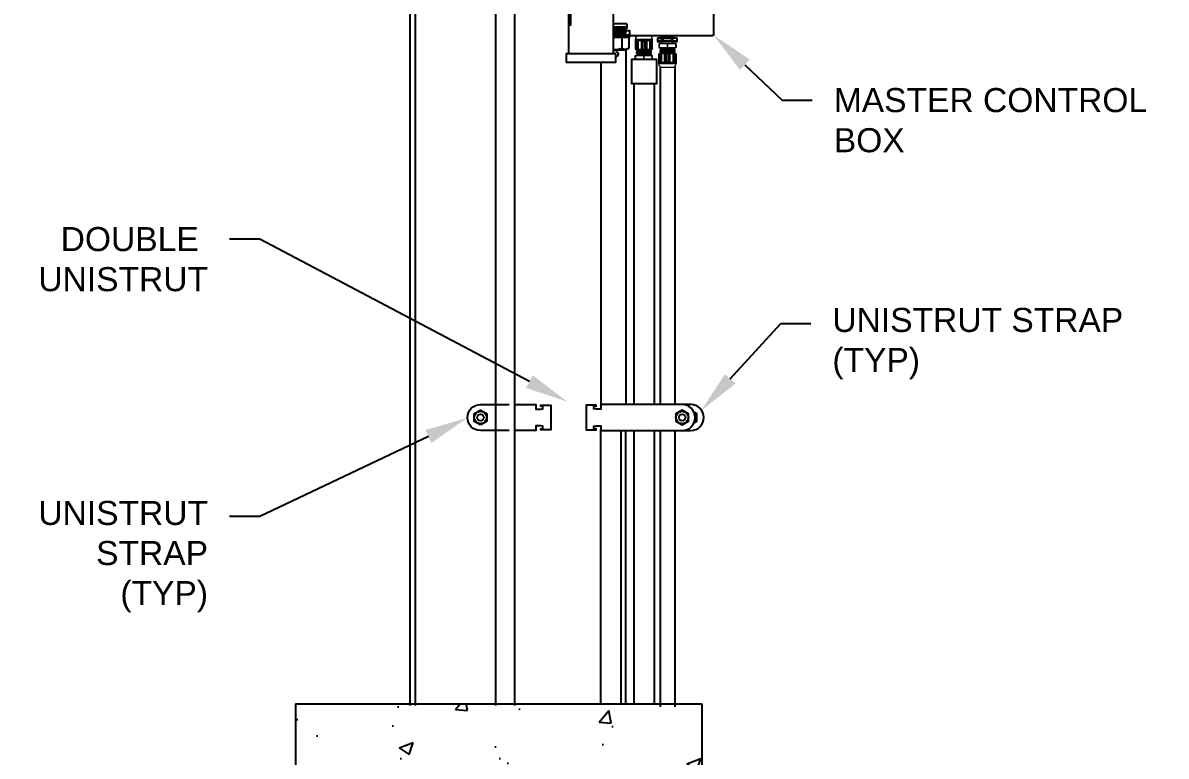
# Paper-space layout 'PV12-03 PCS AUX RACK DETAILS (2)' of a CAD drawing. Header units: feet. Extents: x 5.4 to 34.1, y 1.3 to 21.7.
# Drawn here: x 20.686 to 25.444, y 8.336 to 11.385 of the extents above; entities that cross this region are included whole.
import ezdxf
from ezdxf import colors
from ezdxf.entities.mleader import LeaderData, LeaderLine
from ezdxf.math import Vec2, Vec3

# ---------------------------------------------------------------- set-up
doc = ezdxf.new("R2010")
doc.units = ezdxf.units.FT
doc.header["$MEASUREMENT"] = 0
for name, color, linetype in [('ANNO-SYMBOL', 3, 'Continuous'), ('DETL-HTCH', 253, 'Continuous'), ('DETL-HVLN', 72, 'Continuous'), ('DETL-LTLN', 5, 'Continuous'), ('E-COND-PVC', 4, 'Continuous'), ('E-DETL', 7, 'Continuous'), ('E-EQPM-CAB', 5, 'Continuous'), ('E-POSTS', 4, 'Continuous'), ('G-ANNO-TEXT', 1, 'Continuous')]:
    doc.layers.add(name, color=color, linetype=linetype)
doc.styles.add('NEI-A', font='arial.ttf')

# ---------------------------------------------------------------- blocks, each defined once
blk = doc.blocks.new('A$C82a2585c')
at = {"layer": 'E-DETL'}
for p, q in [((0.1028, 5.4633), (0.1028, 0)), ((0.1668, 5.4633), (0.1597, 5.4633)), ((0.181, 5.4633), (0.181, 0)), ((0.5148, 0), (0.5148, 5.4633)), ((0.5362, 5.4633), (0.529, 5.4633)), ((0.5362, 0), (0.5362, 5.4633)), ((0.0583, 5.3745), (0.0583, 5.3638)), ((0.0583, 5.3745), (0.0957, 5.3745)), ((0.0583, 5.3638), (0.0583, 5.3211)), ((0.0583, 5.3638), (0.0957, 5.3638)), ((0.2255, 5.3745), (0.1882, 5.3745)), ((0.2255, 5.3638), (0.1882, 5.3638)), ((0.2255, 5.3638), (0.2255, 5.3745)), ((0.2255, 5.3211), (0.2255, 5.3638)), ((0.4704, 5.3745), (0.4704, 5.3638)), ((0.4704, 5.3745), (0.5077, 5.3745)), ((0.4704, 5.3638), (0.4704, 5.3211)), ((0.4704, 5.3638), (0.5077, 5.3638)), ((0.5806, 5.3745), (0.5433, 5.3745)), ((0.5806, 5.3638), (0.5433, 5.3638)), ((0.5806, 5.3745), (0.5806, 5.3638)), ((0.5806, 5.3638), (0.5806, 5.3211)), ((0.0583, 5.3211), (0.0583, 5.3105)), ((0.0583, 5.3211), (0.0957, 5.3211)), ((0.0583, 5.3105), (0.0957, 5.3105)), ((0.2255, 5.3211), (0.1882, 5.3211)), ((0.2255, 5.3105), (0.1882, 5.3105)), ((0.2255, 5.3105), (0.2255, 5.3211)), ((0.4704, 5.3211), (0.4704, 5.3105)), ((0.4704, 5.3211), (0.5077, 5.3211)), ((0.4704, 5.3105), (0.5077, 5.3105)), ((0.5806, 5.3211), (0.5433, 5.3211)), ((0.5806, 5.3105), (0.5433, 5.3105)), ((0.5806, 5.3211), (0.5806, 5.3105))]:
    blk.add_line(p, q, dxfattribs=at)
at = {"layer": 'E-DETL', "flags": 128}
for points in [[(0.1028, 5.4633), (0.5362, 5.4633)], [(0.0957, 5.3105), (0.0957, 5.3745)], [(0.1882, 5.3745), (0.1882, 5.3105)], [(0.5077, 5.3105), (0.5077, 5.3745)], [(0.5433, 5.3105), (0.5433, 5.3745)]]:
    blk.add_lwpolyline(points, dxfattribs=at)
for points in [[(0.0957, 5.2927), (0.1028, 5.2927), (0.1028, 5.2927), (0.1028, 5.3923), (0.1028, 5.3923), (0.0957, 5.3923)], [(0.1882, 5.3923), (0.181, 5.3923), (0.181, 5.3923), (0.181, 5.2927), (0.181, 5.2927), (0.1882, 5.2927)], [(0.5077, 5.2927), (0.5148, 5.2927), (0.5148, 5.2927), (0.5148, 5.3923), (0.5148, 5.3923), (0.5077, 5.3923)], [(0.5433, 5.2927), (0.5362, 5.2927), (0.5362, 5.2927), (0.5362, 5.3923), (0.5362, 5.3923), (0.5433, 5.3923)]]:
    blk.add_lwpolyline(points, close=True, dxfattribs=at)

psp = doc.layouts.new('PV12-03 PCS AUX RACK DETAILS (2)')

# ---------------------------------------------------------------- hatches: boundary and pattern name
at = {"layer": 'DETL-HTCH', "true_color": 0xc7c8ca}
h = psp.add_hatch(dxfattribs=at)
h.set_pattern_fill('AR-CONC', color=9, scale=0.083333)
h.set_pattern_definition([(50, (2.471, 2.26337), (0.597717, -0.052293), [0.0625, -0.6875]), (355, (2.471, 2.2634), (-0.115626, 0.626827), [0.05, -0.55]), (100.4514, (2.5208, 2.259), (0.48209, 0.574533), [0.053117, -0.584285]), (46.1842, (2.471, 2.43004), (0.889368, -0.137933), [0.09375, -1.03125]), (96.6356, (2.5451, 2.41854), (0.778885, 0.811766), [0.079675, -0.876428]), (351.184, (2.471, 2.43), (0.778885, 0.811766), [0.075, -0.825]), (21, (2.55434, 2.38837), (0.497423, -0.335516), [0.0625, -0.6875]), (326, (2.55434, 2.3884), (0.202763, 0.604292), [0.05, -0.55]), (71.4514, (2.5958, 2.3604), (0.700185, 0.268776), [0.053117, -0.584285]), (37.5, (2.471, 2.26337), (0.0101332, 0.2774115), [0, -0.5433333, 0, -0.5583333, 0, -0.5520833]), (7.5, (2.471, 2.26337), (0.2192246, 0.3286764), [0, -0.3183333, 0, -0.5308333, 0, -0.2104167]), (327.5, (2.28518, 2.26337), (0.444852, -0.0187957), [0, -0.2083333, 0, -0.65, 0, -0.8625]), (317.5, (2.20184, 2.26337), (0.4859885, 0.083421), [0, -0.270833, 0, -0.431667, 0, -0.6125])])
h.paths.add_polyline_path([(23.5136, 8.5531), (21.8204, 8.5531), (21.8204, 7.7198), (22.8207, 7.7198), (23.0915, 7.7198), (23.5136, 7.7198)])

# ---------------------------------------------------------------- linework, layer by layer
at = {"layer": 'ANNO-SYMBOL'}
for q in [(21.8204, 7.7198), (23.5109, 8.5531)]:
    psp.add_line((21.8204, 8.5531), q, dxfattribs=at)
at = {"layer": 'DETL-HVLN'}
psp.add_line((23.5116, 8.5531), (23.5116, 7.7198), dxfattribs=at)
at = {"layer": 'DETL-LTLN'}
for points in [[(22.9561, 11.4453), (22.9561, 11.2559)], [(23.1436, 11.2559), (23.1436, 11.4453)], [(23.1957, 11.2716), (23.1957, 9.798)], [(23.0915, 11.2213), (23.0915, 9.7966)], [(23.3375, 11.2032), (23.3375, 9.798)], [(23.3994, 11.2034), (23.3994, 9.798)], [(23.2287, 11.1329), (23.2287, 9.798)], [(23.3124, 11.1331), (23.3124, 9.798)], [(23.0915, 8.5531), (23.0915, 9.6926)], [(23.0915, 8.5531), (23.0915, 9.6926)], [(23.1759, 8.5531), (23.1752, 9.6896)], [(23.1957, 8.5531), (23.1957, 9.6896)], [(23.2287, 9.6896), (23.2287, 8.5534)], [(23.3124, 9.6896), (23.3124, 8.5534)], [(23.3375, 9.6896), (23.3375, 8.5408)], [(23.3994, 9.6896), (23.3994, 8.5408)]]:
    psp.add_lwpolyline(points, dxfattribs=at)
for points in [[(23.1536, 11.2559), (22.9461, 11.2559), (22.9461, 11.2213), (23.1536, 11.2213)], [(23.3234, 11.2324), (23.2192, 11.2321), (23.2192, 11.1328), (23.3234, 11.1332)]]:
    psp.add_lwpolyline(points, close=True, dxfattribs=at)
at = {"layer": 'E-COND-PVC'}
for points in [[(23.3375, 11.2032), (23.3375, 9.798)], [(23.2287, 11.1329), (23.2287, 9.798)], [(23.2287, 9.6896), (23.2287, 8.5534)], [(23.3375, 9.6896), (23.3375, 8.5408)]]:
    psp.add_lwpolyline(points, dxfattribs=at)
at = {"layer": 'E-DETL', "ltscale": 0.05}
for points in [[(23.1436, 11.364), (23.2008, 11.364), (23.2008, 11.378), (23.1981, 11.3813), (23.1436, 11.3813)], [(23.1436, 11.3676), (23.1911, 11.3691), (23.1912, 11.3676), (23.1948, 11.3645), (23.1436, 11.3626)], [(23.1436, 11.3567), (23.1947, 11.3585), (23.191, 11.3619), (23.1909, 11.3643)], [(23.1911, 11.3584), (23.1912, 11.3559), (23.1943, 11.3534), (23.1436, 11.3512)], [(23.1436, 11.3452), (23.1949, 11.3467), (23.1912, 11.3504), (23.1912, 11.3533)], [(23.1436, 11.3527), (23.2099, 11.3527), (23.2099, 11.3331), (23.1436, 11.3332)], [(23.1436, 11.3395), (23.195, 11.3413), (23.1912, 11.3447), (23.1912, 11.3465)], [(23.1911, 11.3412), (23.1911, 11.339), (23.1949, 11.3353), (23.1436, 11.3334)], [(23.1436, 11.3249), (23.2106, 11.3249)], [(23.1784, 11.3249), (23.1784, 11.2792)], [(23.2002, 11.3331), (23.2002, 11.3296)], [(23.2069, 11.3249), (23.2069, 11.2791)], [(23.2106, 11.3249), (23.2118, 11.3265), (23.2118, 11.3296)], [(23.2069, 11.2791), (23.1953, 11.272)]]:
    psp.add_lwpolyline(points, dxfattribs=at)
at = {"layer": 'E-DETL'}
psp.add_lwpolyline([(23.1436, 11.272), (23.1953, 11.272)], dxfattribs=at)
at = {"layer": 'E-DETL', "ltscale": 0.05}
for centre, radius, start, end in [((23.1434, 11.3911), 0.1172, 270.0603, 287.3496), ((23.1927, 11.3099), 0.0339, 244.9848, 294.8034)]:
    psp.add_arc(centre, radius, start, end, dxfattribs=at)
at = {"layer": 'E-EQPM-CAB', "lineweight": 0}
for p, q in [((23.234, 11.3164), (23.234, 11.2756)), ((23.3065, 11.2756), (23.3065, 11.3164)), ((23.234, 11.2756), (23.3065, 11.2756)), ((23.4044, 11.2554), (23.3319, 11.2554)), ((23.4044, 11.2554), (23.4044, 11.2145))]:
    psp.add_line(p, q, dxfattribs=at)
at = {"layer": 'E-EQPM-CAB', "lineweight": 25}
psp.add_line((23.3319, 11.322), (23.404, 11.322), dxfattribs=at)
for points in [[(23.5618, 11.3394), (23.5618, 12.818)], [(22.9561, 11.4997), (22.9561, 11.3767), (22.9661, 11.3767), (22.9661, 11.4947)], [(23.1436, 11.3325), (23.5549, 11.3325)], [(23.3453, 11.2987), (23.3453, 11.3279)], [(23.3911, 11.2987), (23.3911, 11.3279)], [(23.404, 11.322), (23.4078, 11.3208), (23.4078, 11.3054), (23.3282, 11.3054), (23.3282, 11.3208), (23.3319, 11.322)], [(23.3453, 11.3095), (23.3286, 11.3095), (23.3286, 11.3208), (23.3282, 11.3208)], [(23.3453, 11.3208), (23.3411, 11.3216), (23.3369, 11.322), (23.3328, 11.3216), (23.3286, 11.3208)], [(23.4078, 11.3208), (23.4036, 11.3216), (23.3994, 11.322), (23.3953, 11.3216), (23.3911, 11.3208), (23.3848, 11.3208), (23.3848, 11.3095), (23.3511, 11.3095), (23.3511, 11.3208), (23.3453, 11.3208)], [(23.3848, 11.3208), (23.3765, 11.3216), (23.3682, 11.322), (23.3594, 11.3216), (23.3511, 11.3208)], [(23.3911, 11.3095), (23.4078, 11.3095)]]:
    psp.add_lwpolyline(points, dxfattribs=at)
at = {"layer": 'E-EQPM-CAB', "lineweight": 0}
for points in [[(23.249, 11.3314), (23.2915, 11.3314)], [(23.234, 11.3164), (23.3065, 11.3164)], [(23.3065, 11.3114), (23.234, 11.3114)], [(23.2349, 11.3081), (23.2349, 11.2756)], [(23.2382, 11.3089), (23.2395, 11.3093), (23.2403, 11.3102), (23.2407, 11.3102), (23.2407, 11.2756)], [(23.2411, 11.3097), (23.2424, 11.3102), (23.2432, 11.311), (23.2436, 11.311), (23.2436, 11.2756)], [(23.2465, 11.311), (23.2524, 11.3114), (23.2578, 11.311)], [(23.2465, 11.3114), (23.2465, 11.2756)], [(23.262, 11.2756), (23.262, 11.311), (23.2624, 11.3102), (23.2636, 11.3097)], [(23.2645, 11.3102), (23.2649, 11.3102), (23.2653, 11.3093), (23.2665, 11.3089)], [(23.2674, 11.3093), (23.2678, 11.3093)], [(23.2678, 11.2756), (23.2678, 11.3093)], [(23.2678, 11.3089), (23.2686, 11.3085), (23.2699, 11.3081), (23.2707, 11.3081), (23.2724, 11.3085), (23.2732, 11.3093), (23.2732, 11.2756)], [(23.2745, 11.3089), (23.2757, 11.3093)], [(23.2757, 11.3102), (23.2757, 11.2756)], [(23.2774, 11.3097), (23.2782, 11.3102), (23.2786, 11.311), (23.279, 11.311)], [(23.2786, 11.2756), (23.2786, 11.311)], [(23.282, 11.3114), (23.282, 11.2756)], [(23.2828, 11.311), (23.2886, 11.3114), (23.294, 11.311)], [(23.2945, 11.2756), (23.2945, 11.3114)], [(23.2974, 11.2756), (23.2974, 11.311), (23.2986, 11.3102), (23.2999, 11.3097)], [(23.3003, 11.2756), (23.3003, 11.3102), (23.3015, 11.3093), (23.3024, 11.3089)], [(23.3057, 11.3093), (23.3061, 11.3089), (23.3065, 11.3085), (23.3061, 11.3081), (23.3057, 11.3081), (23.3032, 11.3089), (23.3032, 11.3093), (23.3028, 11.3093), (23.3028, 11.2756)], [(23.3057, 11.2756), (23.3057, 11.3081)], [(23.4044, 11.2979), (23.3319, 11.2979), (23.3319, 11.2816), (23.4044, 11.2816)], [(23.3336, 11.2987), (23.4023, 11.2987)], [(23.3336, 11.2979), (23.3336, 11.2816)], [(23.3961, 11.2733), (23.3957, 11.2733), (23.394, 11.2737), (23.3919, 11.2737), (23.3886, 11.2741), (23.3848, 11.2741), (23.3807, 11.2745), (23.3707, 11.2745), (23.3603, 11.2749), (23.3557, 11.2754), (23.3473, 11.2754), (23.3444, 11.2758), (23.3419, 11.2758), (23.3407, 11.2762), (23.3373, 11.277), (23.3373, 11.2791), (23.3382, 11.2795), (23.3403, 11.2799)], [(23.3403, 11.2816), (23.3403, 11.2799), (23.3407, 11.2799), (23.3419, 11.2795), (23.3444, 11.2795), (23.3478, 11.2791), (23.3515, 11.2791), (23.3561, 11.2787), (23.3665, 11.2787), (23.3769, 11.2783), (23.3815, 11.2779), (23.3861, 11.2779), (23.3898, 11.2774), (23.3948, 11.2774), (23.3957, 11.277), (23.3986, 11.2762), (23.3986, 11.2741), (23.3961, 11.2733), (23.3961, 11.2712)], [(23.3665, 11.2979), (23.3665, 11.2816)], [(23.3698, 11.2816), (23.3698, 11.2979)], [(23.3961, 11.2816), (23.3961, 11.277)], [(23.4023, 11.2979), (23.4023, 11.2816)], [(23.4044, 11.2979), (23.4044, 11.2816)], [(23.3065, 11.2331), (23.234, 11.2331), (23.234, 11.2493), (23.3065, 11.2493)], [(23.2361, 11.2331), (23.2361, 11.2493)], [(23.3049, 11.2322), (23.2361, 11.2322)], [(23.2982, 11.2664), (23.2982, 11.2689), (23.2965, 11.2689), (23.294, 11.2693), (23.2907, 11.2693), (23.287, 11.2697), (23.2824, 11.2697), (23.2615, 11.2706), (23.257, 11.2706), (23.2524, 11.271), (23.2486, 11.271), (23.2457, 11.2714), (23.2428, 11.2714), (23.2399, 11.2722), (23.2399, 11.2747), (23.2424, 11.2756), (23.2428, 11.2752), (23.2445, 11.2752), (23.247, 11.2747), (23.2499, 11.2747), (23.254, 11.2743), (23.2586, 11.2743), (23.2686, 11.2739), (23.279, 11.2735), (23.284, 11.2735), (23.2882, 11.2731), (23.2949, 11.2731), (23.297, 11.2727), (23.2982, 11.2727)], [(23.2982, 11.2627), (23.2978, 11.2631), (23.2965, 11.2631), (23.294, 11.2635), (23.2907, 11.2635), (23.287, 11.2639), (23.2824, 11.2639), (23.2615, 11.2647), (23.257, 11.2647), (23.2524, 11.2652), (23.2457, 11.2652), (23.2436, 11.2656), (23.2428, 11.2656), (23.2399, 11.2664), (23.2399, 11.2689), (23.2424, 11.2697)], [(23.2982, 11.2568), (23.2978, 11.2572), (23.294, 11.2572), (23.2907, 11.2577), (23.287, 11.2577), (23.2824, 11.2581), (23.272, 11.2585), (23.2615, 11.2585), (23.257, 11.2589), (23.2524, 11.2589), (23.2486, 11.2593), (23.2457, 11.2593), (23.2436, 11.2597), (23.2428, 11.2597), (23.2399, 11.2606), (23.2399, 11.2631), (23.2424, 11.2635), (23.2424, 11.2656)], [(23.2982, 11.2493), (23.2982, 11.251), (23.2978, 11.251), (23.2965, 11.2514), (23.294, 11.2514), (23.2907, 11.2518), (23.287, 11.2518), (23.2824, 11.2522), (23.272, 11.2522), (23.2615, 11.2527), (23.257, 11.2531), (23.2524, 11.2531), (23.2486, 11.2535), (23.2436, 11.2535), (23.2428, 11.2539), (23.2399, 11.2547), (23.2399, 11.2568), (23.2424, 11.2577), (23.2424, 11.2597)], [(23.2424, 11.2718), (23.2424, 11.2693), (23.2445, 11.2693), (23.247, 11.2689), (23.2499, 11.2689), (23.254, 11.2685), (23.2586, 11.2685), (23.2686, 11.2681), (23.279, 11.2677), (23.284, 11.2677), (23.2882, 11.2672), (23.292, 11.2672), (23.2949, 11.2668), (23.2982, 11.2668), (23.3011, 11.266), (23.3011, 11.2635), (23.2982, 11.2627), (23.2982, 11.2606), (23.297, 11.261), (23.2949, 11.261), (23.292, 11.2614), (23.2882, 11.2614), (23.284, 11.2618), (23.279, 11.2618), (23.2686, 11.2622), (23.2586, 11.2627), (23.2499, 11.2627), (23.247, 11.2631), (23.2445, 11.2631), (23.2428, 11.2635), (23.2424, 11.2635)], [(23.2424, 11.2577), (23.2428, 11.2577), (23.2445, 11.2572), (23.2465, 11.2572), (23.2499, 11.2568), (23.2536, 11.2568), (23.2578, 11.2564), (23.2678, 11.2564), (23.2782, 11.256), (23.2828, 11.2556), (23.2911, 11.2556), (23.294, 11.2552), (23.2965, 11.2552), (23.2978, 11.2547), (23.3011, 11.2539), (23.3011, 11.2518), (23.3003, 11.2514), (23.2982, 11.251)], [(23.2424, 11.2493), (23.2424, 11.2539)], [(23.2686, 11.2493), (23.2686, 11.2331)], [(23.272, 11.2331), (23.272, 11.2493)], [(23.2903, 11.2756), (23.2945, 11.2752), (23.2961, 11.2752), (23.2974, 11.2747), (23.2982, 11.2747)], [(23.3007, 11.2756), (23.3007, 11.2752), (23.2982, 11.2747), (23.2982, 11.2727), (23.3011, 11.2718), (23.3011, 11.2693), (23.2982, 11.2685)], [(23.2982, 11.2606), (23.3011, 11.2602), (23.3011, 11.2577), (23.2982, 11.2568), (23.2982, 11.2547)], [(23.3049, 11.2331), (23.3049, 11.2493)], [(23.3065, 11.2331), (23.3065, 11.2493)], [(23.3328, 11.2216), (23.3323, 11.222), (23.3319, 11.2224), (23.3323, 11.2229), (23.3328, 11.2229), (23.3353, 11.222), (23.3353, 11.2216), (23.3357, 11.2216), (23.3357, 11.2554)], [(23.4044, 11.2145), (23.3319, 11.2145), (23.3319, 11.2554)], [(23.3328, 11.2554), (23.3328, 11.2229)], [(23.3382, 11.2554), (23.3382, 11.2208), (23.3369, 11.2216), (23.3361, 11.222)], [(23.3403, 11.2704), (23.3373, 11.2708), (23.3373, 11.2733), (23.3403, 11.2741), (23.3403, 11.2762)], [(23.3961, 11.2591), (23.3961, 11.2616), (23.394, 11.2616), (23.3915, 11.262), (23.3886, 11.262), (23.3844, 11.2624), (23.3798, 11.2624), (23.3698, 11.2629), (23.3594, 11.2633), (23.3544, 11.2633), (23.3503, 11.2637), (23.3465, 11.2637), (23.3436, 11.2641), (23.3403, 11.2641), (23.3373, 11.2649), (23.3373, 11.2674), (23.3403, 11.2683), (23.3403, 11.2704), (23.3415, 11.2699), (23.3436, 11.2699), (23.3465, 11.2695), (23.3503, 11.2695), (23.3544, 11.2691), (23.3594, 11.2691), (23.3698, 11.2687), (23.3798, 11.2683), (23.3886, 11.2683), (23.3915, 11.2679), (23.394, 11.2679), (23.3957, 11.2674), (23.3961, 11.2674)], [(23.3378, 11.2554), (23.3378, 11.2558), (23.3403, 11.2562), (23.3403, 11.2583), (23.3373, 11.2591), (23.3373, 11.2616), (23.3403, 11.2624)], [(23.3411, 11.2554), (23.3411, 11.2199), (23.3398, 11.2208), (23.3386, 11.2212)], [(23.3403, 11.2741), (23.3407, 11.2737), (23.3444, 11.2737), (23.3478, 11.2733), (23.3515, 11.2733), (23.3561, 11.2729), (23.3665, 11.2724), (23.3769, 11.2724), (23.3815, 11.272), (23.3861, 11.272), (23.3898, 11.2716), (23.3928, 11.2716), (23.3948, 11.2712), (23.3957, 11.2712), (23.3986, 11.2704), (23.3986, 11.2679), (23.3961, 11.2674), (23.3961, 11.2654)], [(23.3403, 11.2683), (23.3407, 11.2679), (23.3419, 11.2679), (23.3444, 11.2674), (23.3478, 11.2674), (23.3515, 11.267), (23.3561, 11.267), (23.3769, 11.2662), (23.3815, 11.2662), (23.3861, 11.2658), (23.3928, 11.2658), (23.3948, 11.2654), (23.3957, 11.2654), (23.3986, 11.2645), (23.3986, 11.262), (23.3961, 11.2612)], [(23.3403, 11.2645), (23.3403, 11.262), (23.3419, 11.262), (23.3444, 11.2616), (23.3478, 11.2616), (23.3515, 11.2612), (23.3561, 11.2612), (23.3769, 11.2604), (23.3815, 11.2604), (23.3861, 11.2599), (23.3898, 11.2599), (23.3928, 11.2595), (23.3957, 11.2595), (23.3986, 11.2587), (23.3986, 11.2562), (23.3961, 11.2554), (23.3957, 11.2558), (23.394, 11.2558), (23.3915, 11.2562), (23.3886, 11.2562), (23.3844, 11.2566), (23.3798, 11.2566), (23.3698, 11.257), (23.3594, 11.2574), (23.3544, 11.2574), (23.3503, 11.2579), (23.3436, 11.2579), (23.3415, 11.2583), (23.3403, 11.2583)], [(23.3482, 11.2554), (23.344, 11.2558), (23.3423, 11.2558), (23.3411, 11.2562), (23.3403, 11.2562)], [(23.344, 11.2554), (23.344, 11.2195)], [(23.3565, 11.2195), (23.3565, 11.2554)], [(23.3598, 11.2554), (23.3598, 11.2199)], [(23.3628, 11.2208), (23.3628, 11.2554)], [(23.3707, 11.222), (23.3698, 11.2224), (23.3686, 11.2229), (23.3678, 11.2229), (23.3661, 11.2224), (23.3653, 11.2216), (23.3653, 11.2554)], [(23.3707, 11.2554), (23.3707, 11.2216)], [(23.3765, 11.2554), (23.3765, 11.2199), (23.3761, 11.2208), (23.3748, 11.2212)], [(23.3919, 11.2195), (23.3919, 11.2554)], [(23.3973, 11.2212), (23.3961, 11.2208), (23.3953, 11.2199), (23.3948, 11.2199), (23.3948, 11.2554)], [(23.4003, 11.222), (23.399, 11.2216), (23.3982, 11.2208), (23.3978, 11.2208), (23.3978, 11.2554)], [(23.4036, 11.2229), (23.4036, 11.2554)], [(23.3319, 11.2195), (23.4044, 11.2195)], [(23.3557, 11.2199), (23.3498, 11.2195), (23.3444, 11.2199)], [(23.3894, 11.1995), (23.3469, 11.1995)], [(23.3611, 11.2212), (23.3603, 11.2208), (23.3598, 11.2199), (23.3594, 11.2199)], [(23.364, 11.222), (23.3628, 11.2216)], [(23.3711, 11.2216), (23.3707, 11.2216)], [(23.374, 11.2208), (23.3736, 11.2208), (23.3732, 11.2216), (23.3719, 11.222)], [(23.3919, 11.2199), (23.3861, 11.2195), (23.3807, 11.2199)]]:
    psp.add_lwpolyline(points, dxfattribs=at)
at = {"layer": 'E-EQPM-CAB', "lineweight": 25}
psp.add_lwpolyline([(23.3453, 11.3279), (23.3911, 11.3279), (23.3878, 11.3308), (23.3482, 11.3308)], close=True, dxfattribs=at)
at = {"layer": 'E-EQPM-CAB', "lineweight": 0}
for points in [[(23.2378, 11.2756), (23.2378, 11.3093), (23.2374, 11.3089), (23.2349, 11.3081), (23.2345, 11.3081), (23.234, 11.3085), (23.2349, 11.3089), (23.2349, 11.3093, 0.006786), (23.2342, 11.309)], [(23.258, 11.3111, -0.00379), (23.259, 11.3114), (23.259, 11.2756)], [(23.2637, 11.31, -0.004458), (23.2649, 11.3102), (23.2649, 11.2756)], [(23.2757, 11.3102), (23.2761, 11.3102, -0.004458), (23.2772, 11.31)], [(23.2943, 11.3108, -0.006118), (23.2946, 11.3112, -0.001558), (23.2958, 11.3106)], [(23.3747, 11.221, -0.004458), (23.3736, 11.2208), (23.3736, 11.2554)], [(23.3805, 11.2199, -0.00379), (23.3794, 11.2195), (23.3794, 11.2554)], [(23.4007, 11.2554), (23.4007, 11.2216), (23.4011, 11.222), (23.4036, 11.2229), (23.404, 11.2229), (23.4044, 11.2224), (23.4036, 11.222), (23.4036, 11.2216, 0.006786), (23.4043, 11.2219)], [(23.3442, 11.2201, -0.006118), (23.3438, 11.2197, -0.001558), (23.3427, 11.2203)], [(23.3628, 11.2208), (23.3623, 11.2208, -0.004458), (23.3612, 11.221)]]:
    psp.add_lwpolyline(points, format="xyb", dxfattribs=at)
for centre, radius, start, end in [((23.2492, 11.3162), 0.0148, 90, 180), ((23.2917, 11.3162), 0.0148, 360, 90), ((23.2334, 11.3), 0.0102, 60.8646, 63.3304), ((23.2338, 11.2991), 0.0127, 54.6463, 56.7658), ((23.233, 11.2979), 0.0164, 49.1137, 50.867), ((23.2534, 11.2666), 0.0448, 100.3272, 101.8212), ((23.3476, 11.1303), 0.2073, 119.24, 119.597), ((23.2309, 11.295), 0.0227, 44.3458, 45.7479), ((23.1623, 11.2509), 0.1143, 31.4423, 31.8162), ((23.2517, 11.2666), 0.0448, 78.1788, 79.6728), ((23.2809, 11.2433), 0.0702, 105.7705, 106.732), ((23.2784, 11.2475), 0.0622, 99.8223, 100.8814), ((23.263, 11.2475), 0.0622, 79.1186, 80.1777), ((23.2601, 11.2433), 0.0702, 73.268, 74.2295), ((23.2897, 11.2666), 0.0448, 100.3272, 101.8212), ((23.3791, 11.2509), 0.1143, 148.1838, 148.5577), ((23.2568, 11.2371), 0.0785, 70.4442, 71.3126), ((23.288, 11.2666), 0.0448, 78.1788, 79.6728), ((23.308, 11.2979), 0.0164, 129.133, 130.8863), ((23.3072, 11.2991), 0.0127, 123.2342, 125.3537), ((23.3076, 11.3), 0.0102, 116.6696, 119.1354), ((23.2988, 11.282), 0.0281, 73.4873, 75.0425), ((23.3334, 11.2981), 0.000625, 89.9999, 180.0001), ((23.4021, 11.2981), 0.000625, 359.9999, 90.0001), ((23.2363, 11.2329), 0.000625, 179.9999, 270.0001), ((23.3051, 11.2329), 0.000625, 269.9999, 0.0001), ((23.3396, 11.2489), 0.0281, 253.4873, 255.0425), ((23.3467, 11.2147), 0.0148, 180, 270), ((23.3309, 11.231), 0.0102, 296.6696, 299.1354), ((23.3313, 11.2318), 0.0127, 303.2342, 305.3537), ((23.3305, 11.2331), 0.0164, 309.133, 310.8863), ((23.3505, 11.2643), 0.0448, 258.1788, 259.6728), ((23.3817, 11.2939), 0.0785, 250.4442, 251.3126), ((23.2593, 11.2801), 0.1143, 328.1838, 328.5577), ((23.3488, 11.2643), 0.0448, 280.3272, 281.8212), ((23.3784, 11.2876), 0.0702, 253.268, 254.2295), ((23.3755, 11.2834), 0.0622, 259.1186, 260.1777), ((23.3601, 11.2834), 0.0622, 279.8223, 280.8814), ((23.3576, 11.2876), 0.0702, 285.7705, 286.732), ((23.3867, 11.2643), 0.0448, 258.1788, 259.6728), ((23.4762, 11.2801), 0.1143, 211.4423, 211.8162), ((23.3892, 11.2147), 0.0148, 270, 0), ((23.4075, 11.236), 0.0227, 224.3458, 225.7479), ((23.2909, 11.4006), 0.2073, 299.24, 299.597), ((23.385, 11.2643), 0.0448, 280.3272, 281.8212), ((23.4055, 11.2331), 0.0164, 229.1137, 230.867), ((23.4046, 11.2318), 0.0127, 234.6463, 236.7658), ((23.4051, 11.231), 0.0102, 240.8646, 243.3304)]:
    psp.add_arc(centre, radius, start, end, dxfattribs=at)
at = {"layer": 'E-EQPM-CAB', "lineweight": 25}
psp.add_arc((23.555, 11.3396), 0.00711, 270.0003, 359.9997, dxfattribs=at)
at = {"layer": 'E-POSTS', "color": 7}
psp.add_line((23.4651, 9.798), (23.0916, 9.798), dxfattribs=at)
for points in [[(22.7101, 9.6896), (22.5901, 9.6896, -1), (22.5901, 9.798), (22.7101, 9.798)], [(23.0916, 9.798), (23.0916, 9.778), (23.0711, 9.7784), (23.062, 9.7801), (23.062, 9.7891), (23.0711, 9.7908), (23.0711, 9.7955), (23.0295, 9.7955), (23.0295, 9.692), (23.0711, 9.692), (23.0711, 9.6968), (23.062, 9.6984), (23.062, 9.7074), (23.0711, 9.7091), (23.0915, 9.7095), (23.0915, 9.6896), (23.4293, 9.6896, 1), (23.4293, 9.798)], [(23.1097, 9.6896), (23.4651, 9.6896, 1), (23.4651, 9.798)]]:
    psp.add_lwpolyline(points, format="xyb", dxfattribs=at)
at = {"layer": 'E-POSTS'}
for points in [[(22.5901, 9.7137), (22.564, 9.7287), (22.564, 9.7588), (22.5901, 9.7739), (22.6162, 9.7588), (22.6162, 9.7287)], [(23.4293, 9.7137), (23.4554, 9.7287), (23.4554, 9.7588), (23.4293, 9.7739), (23.4032, 9.7588), (23.4032, 9.7287)]]:
    psp.add_lwpolyline(points, close=True, dxfattribs=at)
at = {"layer": 'E-POSTS', "color": 7}
psp.add_lwpolyline([(22.7314, 9.798), (22.8207, 9.798), (22.8207, 9.778), (22.841, 9.7784), (22.8501, 9.7801), (22.8501, 9.7891), (22.841, 9.7908), (22.841, 9.7955), (22.8827, 9.7955), (22.8827, 9.692), (22.841, 9.692), (22.841, 9.6968), (22.8501, 9.6984), (22.8501, 9.7074), (22.841, 9.7091), (22.8206, 9.7095), (22.8206, 9.6896), (22.7314, 9.6896)], dxfattribs=at)
at = {"layer": 'E-POSTS'}
psp.add_lwpolyline([(23.4781, 9.7212), (23.4911, 9.7287), (23.4911, 9.7588), (23.4781, 9.7664)], dxfattribs=at)
at = {"layer": 'E-POSTS', "color": 7}
for centre, radius in [((22.5901, 9.7438), 0.0261), ((22.5901, 9.7438), 0.0139), ((23.4293, 9.7438), 0.0261), ((23.4293, 9.7438), 0.0139)]:
    psp.add_circle(centre, radius, dxfattribs=at)
at = {"layer": 'E-POSTS'}
for centre, radius, start, end in [((23.154, 11.2546), 0.0104, 270, 90), ((23.4651, 9.7438), 0.0261, 300, 60)]:
    psp.add_arc(centre, radius, start, end, dxfattribs=at)

# ---------------------------------------------------------------- block references
at = {"xscale": -1}
psp.add_blockref('A$C82a2585c', (22.8342, 8.5468), dxfattribs=at)

# ---------------------------------------------------------------- leaders
at = {"layer": 'G-ANNO-TEXT'}
ml = psp.add_multileader_mtext('Standard', dxfattribs=at)
ml.set_content('\\A1;MASTER CONTROL BOX', color=256, style='NEI-A')
ml.set_leader_properties()
ml.build(insert=Vec2(0, 0))
ml.multileader.update_dxf_attribs({"dogleg_length": 0.125, "arrow_head_size": 0.18})
ctx = ml.context
ctx.base_point, ctx.char_height, ctx.arrow_head_size, ctx.landing_gap_size, ctx.plane_origin = Vec3(23.9706, 11.0628), 0.1, 0.18, 0.09, Vec3(23.1708, 12.363)
notes = []
notes.append((ctx, [(1, (1, 1, 0), (23.8456, 11.0628), (1, 0), 0.125, [(0, [(23.56, 11.3346)], 0, [])])]))
ctx.mtext.insert, ctx.mtext.width, ctx.mtext.flow_direction = Vec3(24.0606, 11.1136), 1.38306, 5
ml = psp.add_multileader_mtext('Standard', dxfattribs=at)
ml.set_content('\\A1;DOUBLE  UNISTRUT', color=256, style='NEI-A')
ml.set_leader_properties()
ml.build(insert=Vec2(0, 0))
ml.multileader.update_dxf_attribs({"dogleg_length": 0.125, "arrow_head_size": 0.18})
ctx = ml.context
ctx.base_point, ctx.char_height, ctx.arrow_head_size, ctx.landing_gap_size, ctx.plane_origin = Vec3(20.6739, 10.485), 0.1, 0.18, 0.09, Vec3(22.5378, 9.9769)
ctx.text_align_type = 2
notes.append((ctx, [(0, (1, 1, 0), (21.6713, 10.485), (-1, 0), 0.125, [(0, [(22.9528, 9.8091)], 0, [])])]))
ctx.mtext.insert, ctx.mtext.width, ctx.mtext.alignment, ctx.mtext.flow_direction = Vec3(21.4563, 10.5358), 0.770625, 3, 5
ml = psp.add_multileader_mtext('Standard', dxfattribs=at)
ml.set_content('\\A1;UNISTRUT STRAP (TYP)', color=256, style='NEI-A')
ml.set_leader_properties()
ml.build(insert=Vec2(0, 0))
ml.multileader.update_dxf_attribs({"dogleg_length": 0.125, "arrow_head_size": 0.18})
ctx = ml.context
ctx.base_point, ctx.char_height, ctx.arrow_head_size, ctx.landing_gap_size, ctx.plane_origin = Vec3(23.9646, 10.1349), 0.1, 0.18, 0.09, Vec3(26.5915, 9.7742)
notes.append((ctx, [(1, (1, 1, 0), (23.8396, 10.1349), (1, 0), 0.125, [(0, [(23.508, 9.7719)], 0, [])])]))
ctx.mtext.insert, ctx.mtext.width, ctx.mtext.flow_direction = Vec3(24.0546, 10.1996), 1.238523, 5
ml = psp.add_multileader_mtext('Standard', dxfattribs=at)
ml.set_content('\\A1;UNISTRUT STRAP\\P(TYP)', color=256, style='NEI-A')
ml.set_leader_properties()
ml.build(insert=Vec2(0, 0))
ml.multileader.update_dxf_attribs({"dogleg_length": 0.125, "arrow_head_size": 0.18})
ctx = ml.context
ctx.base_point, ctx.char_height, ctx.arrow_head_size, ctx.landing_gap_size, ctx.plane_origin = Vec3(20.6739, 9.3325), 0.1, 0.18, 0.09, Vec3(22.5378, 8.8244)
ctx.text_align_type = 2
notes.append((ctx, [(0, (1, 1, 0), (21.6713, 9.3325), (-1, 0), 0.125, [(0, [(22.5359, 9.7423)], 0, [])])]))
ctx.mtext.insert, ctx.mtext.width, ctx.mtext.alignment, ctx.mtext.flow_direction = Vec3(21.4563, 9.3972), 0.770625, 3, 5
for ctx, leaders in notes:
    for number, flags, end, landing, length, lines in leaders:
        leader = LeaderData()
        leader.index, (leader.has_last_leader_line, leader.has_dogleg_vector, leader.attachment_direction) = number, flags
        leader.last_leader_point, leader.dogleg_vector, leader.dogleg_length = Vec3(end), Vec3(landing), length
        for number, points, colour, breaks in lines:
            line = LeaderLine()
            line.index, line.vertices, line.color, line.breaks = number, Vec3.list(points), colors.encode_raw_color(colour), breaks
            leader.lines.append(line)
        ctx.leaders.append(leader)

doc.saveas('drawing.dxf')
